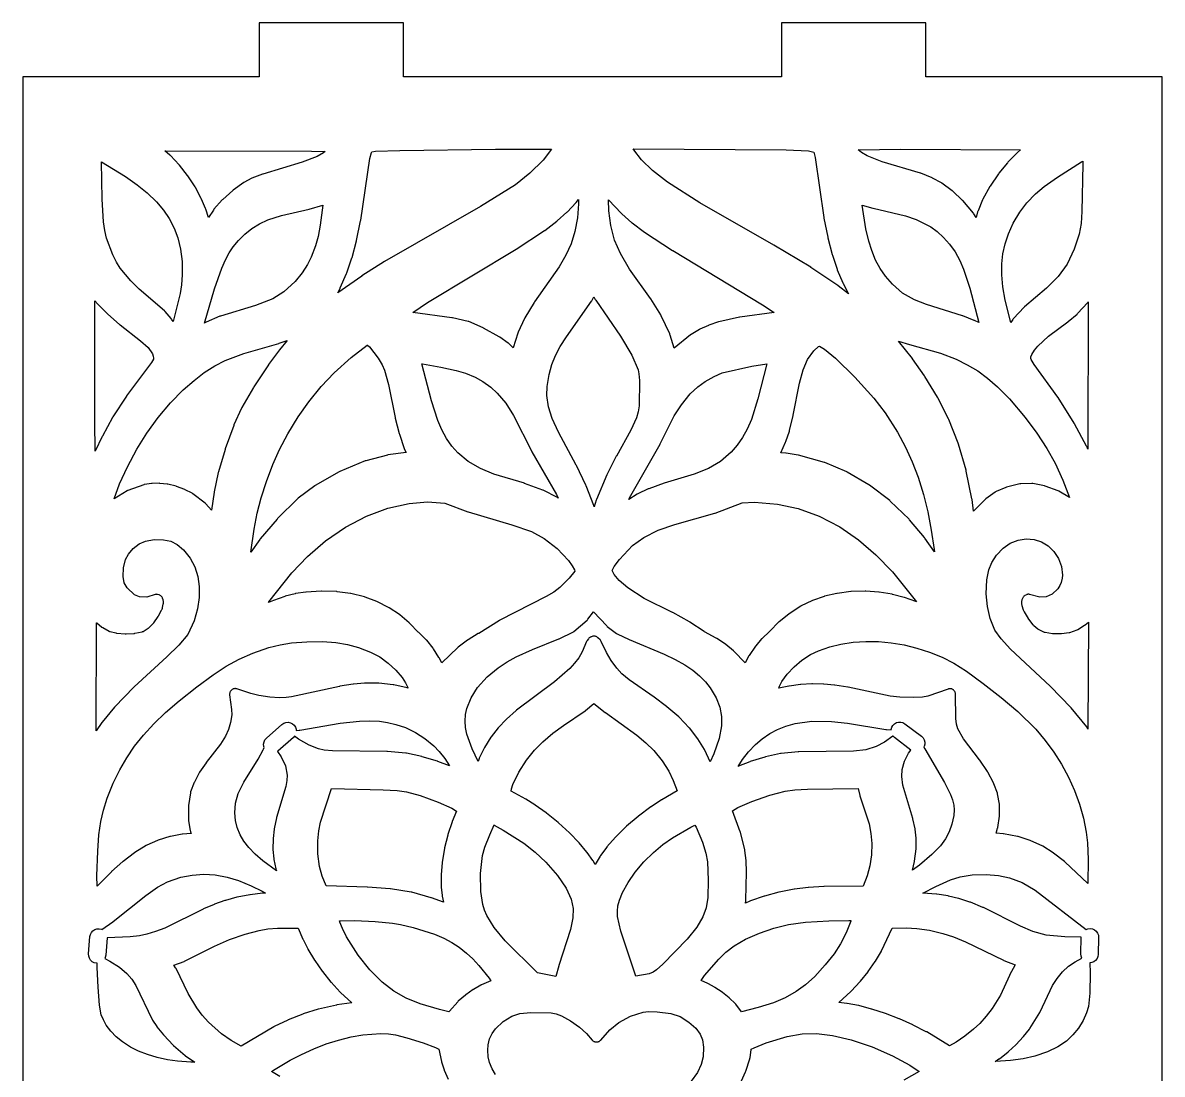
# Model space of a CAD drawing. Header units: millimetres. Extents: x 0 to 63, y 0 to 126.
# Drawn here: x 0 to 63.3, y 67.6 to 126 of the extents above; entities that cross this region are included whole.
import ezdxf

# ---------------------------------------------------------------- set-up
doc = ezdxf.new("R2010")
doc.units = ezdxf.units.MM
doc.layers.add('CUT', color=1, linetype='Continuous')

msp = doc.modelspace()

# ---------------------------------------------------------------- linework, layer by layer
at = {"layer": 'CUT'}
for points in [[(13.134, 3), (13.134, 0), (21.134, 0), (21.134, 3), (42.134, 3), (42.134, 0), (50.134, 0), (50.134, 3), (63.2679, 3), (63.2679, 123), (50.134, 123), (50.134, 126), (42.134, 126), (42.134, 123), (21.134, 123), (21.134, 126), (13.134, 126), (13.134, 123), (0, 123), (0, 3)], [(26.2455, 118.9871), (29.3628, 118.9791), (28.8961, 118.3758), (28.1631, 117.6427), (27.3652, 116.9969), (25.4124, 115.8), (20.0871, 112.7433), (20.0763, 112.7368), (18.835, 111.9459), (18.8247, 111.939), (17.4868, 111.0022), (17.6146, 111.238), (17.632, 111.2737), (17.9791, 112.0741), (17.9933, 112.1111), (18.2751, 112.939), (18.2851, 112.9723), (18.5291, 113.8874), (18.5362, 113.9178), (18.7588, 115.0057), (18.7642, 115.0364), (19.2664, 118.4692), (19.3614, 118.8057), (19.3849, 118.8384), (19.5853, 118.868), (20.9336, 118.9133)], [(45.5501, 111.5243), (45.8545, 110.9526), (45.2832, 111.4004), (45.2651, 111.4135), (43.7631, 112.4154), (43.7522, 112.4223), (41.7092, 113.6511), (41.7036, 113.6544), (37.5882, 115.9975), (35.7958, 117.1487), (34.9647, 117.7954), (34.3513, 118.3939), (33.9318, 118.9408), (33.899, 119), (42.3874, 118.9378), (43.6294, 118.8867), (43.9305, 118.8176), (44.0059, 118.5136), (44.4801, 115.1784), (44.4851, 115.1495), (44.694, 114.0906), (44.701, 114.0601), (44.9422, 113.1288), (44.9525, 113.094), (45.2144, 112.3141), (45.228, 112.2787), (45.5328, 111.5604)], [(54.6752, 118.231), (54.1969, 117.6421), (54.1775, 117.616), (53.7143, 116.9346), (53.694, 116.9015), (53.3149, 116.2134), (53.2936, 116.169), (53.0404, 115.5625), (53.0279, 115.529), (53.0176, 115.4943), (52.9397, 115.1923), (52.8116, 115.3903), (52.7818, 115.4305), (52.1927, 116.1229), (52.1677, 116.1494), (51.6419, 116.6492), (51.6095, 116.6762), (51.039, 117.0867), (51.009, 117.1055), (50.515, 117.3734), (50.4911, 117.3847), (49.8689, 117.6436), (49.8434, 117.6526), (47.7122, 118.2742), (46.8917, 118.6066), (46.5647, 118.8027), (46.3868, 118.9541), (48.7572, 118.9791), (55.3999, 118.9482), (55.2288, 118.802), (55.2062, 118.7809), (54.6957, 118.2542)], [(9.5835, 116.8597), (9.5639, 116.8931), (9.1733, 117.4933), (9.1532, 117.5214), (8.7092, 118.087), (8.6879, 118.1116), (8.1995, 118.6291), (8.1692, 118.6574), (7.8908, 118.8854), (16.0315, 118.8751), (16.7977, 118.849), (16.6996, 118.775), (16.3438, 118.5814), (15.5167, 118.2614), (13.3241, 117.5997), (13.3066, 117.5936), (12.7115, 117.3633), (12.6841, 117.3507), (12.3093, 117.1521), (12.2785, 117.133), (11.6853, 116.7112), (11.6587, 116.6899), (11.1025, 116.1917), (11.0753, 116.1644), (10.6127, 115.6428), (10.5819, 115.6028), (10.3035, 115.1882), (10.1612, 115.6424), (10.1455, 115.6853), (9.9294, 116.201), (9.9119, 116.2378)], [(4.3995, 116.1986), (4.3634, 118.2752), (5.7109, 117.4601), (6.3445, 117.009), (6.899, 116.556), (7.4161, 116.057), (7.8104, 115.5955), (8.1335, 115.1264), (8.4117, 114.5994), (8.6168, 114.054), (8.7655, 113.4259), (8.8415, 112.7486), (8.8505, 111.9952), (8.8202, 111.4538), (8.7445, 110.9683), (8.3476, 109.4139), (8.2628, 109.5443), (8.2315, 109.5859), (7.9034, 109.9643), (7.8695, 109.9983), (6.4703, 111.2094), (5.9982, 111.6617), (5.4142, 112.3677), (5.1982, 112.7106), (4.991, 113.119), (4.6518, 114.037), (4.5535, 114.4606), (4.4809, 114.9498)], [(54.8686, 109.3615), (54.5484, 110.6021), (54.4226, 111.3373), (54.3603, 112.0032), (54.3592, 112.6059), (54.4163, 113.1609), (54.5413, 113.729), (54.7258, 114.2872), (54.9923, 114.8773), (55.3582, 115.4882), (55.7588, 116.0104), (56.2232, 116.4958), (56.7132, 116.9113), (57.4609, 117.4274), (58.7954, 118.2724), (58.8674, 118.3102), (58.8579, 118.1692), (58.8568, 118.1425), (58.803, 115.5235), (58.7638, 114.8636), (58.6511, 114.2706), (58.3766, 113.4205), (57.9888, 112.5961), (57.4981, 111.913), (56.8503, 111.2568), (55.6237, 110.225), (55.5965, 110.1993), (55.0154, 109.5834), (54.9914, 109.5553), (54.9697, 109.5238)], [(13.1401, 114.8402), (13.6009, 115.058), (14.3638, 115.3032), (15.8938, 115.6534), (15.9041, 115.656), (16.6647, 115.8665), (16.5143, 114.7556), (16.3962, 114.1246), (16.256, 113.6211), (16.0086, 112.9882), (15.8023, 112.5693), (15.5085, 112.1102), (15.1179, 111.6288), (14.4955, 111.0508), (13.8838, 110.6718), (12.9251, 110.3038), (10.9734, 109.7155), (10.9461, 109.7054), (10.1756, 109.3698), (10.15, 109.357), (10.0961, 109.3262), (10.6542, 111.2276), (11.0486, 112.3798), (11.2502, 112.8456), (11.4569, 113.2297), (11.6827, 113.5632), (11.9784, 113.9168), (12.3288, 114.2659), (12.7178, 114.577)], [(27.0014, 108.1674), (26.9806, 108.1868), (26.9586, 108.2038), (26.4821, 108.5393), (26.4584, 108.5543), (25.5901, 109.0435), (25.5678, 109.0546), (24.7758, 109.4059), (24.7536, 109.4145), (24.7311, 109.4209), (23.8514, 109.6207), (23.8306, 109.6244), (21.6573, 109.9135), (22.4775, 110.4593), (27.393, 113.4297), (27.4014, 113.435), (28.9638, 114.4567), (28.9805, 114.4684), (29.6519, 114.9785), (29.6704, 114.9938), (30.217, 115.4805), (30.2374, 115.5003), (30.7118, 116.0024), (30.7275, 116.0202), (30.8641, 116.1856), (30.8637, 115.9492), (30.805, 115.1735), (30.6619, 114.4105), (30.4445, 113.7328), (30.1595, 113.1008), (29.7826, 112.44), (28.4136, 110.4961), (28.3997, 110.4749), (27.8777, 109.6249), (27.8518, 109.5759), (27.5063, 108.8119), (27.4867, 108.7611), (27.2223, 107.943)], [(37.5765, 108.9671), (37.1087, 108.6865), (37.0764, 108.664), (36.1637, 107.9312), (35.9447, 108.6607), (35.9329, 108.6951), (35.919, 108.728), (35.4472, 109.7313), (35.4236, 109.775), (34.8701, 110.672), (34.8544, 110.6955), (33.6881, 112.3186), (33.1797, 113.1808), (32.863, 113.9248), (32.6516, 114.7457), (32.5486, 115.5589), (32.5148, 116.1768), (33.2409, 115.4052), (33.265, 115.3822), (33.8238, 114.8977), (33.8407, 114.8841), (34.5146, 114.3787), (34.5304, 114.3678), (36.0778, 113.3612), (36.0857, 113.3563), (41.0775, 110.3427), (41.7304, 109.9066), (39.8102, 109.6497), (39.7908, 109.6462), (38.6489, 109.3923), (38.6237, 109.3854), (38.0931, 109.2044), (38.0694, 109.195), (37.6022, 108.9807)], [(49.5223, 110.6134), (48.8415, 110.9943), (48.2829, 111.483), (47.9003, 111.9276), (47.6034, 112.3588), (47.3517, 112.8263), (47.1372, 113.3488), (46.9719, 113.8779), (46.8141, 114.549), (46.6082, 115.8719), (47.2059, 115.7038), (47.2156, 115.7012), (49.0176, 115.2755), (49.6035, 115.0849), (50.423, 114.6692), (50.768, 114.4181), (51.1296, 114.0854), (51.4552, 113.7098), (51.7642, 113.2736), (52.0305, 112.8), (52.2406, 112.3266), (52.5886, 111.2669), (53.0828, 109.348), (52.844, 109.4675), (52.8245, 109.4762), (52.1927, 109.7284), (52.1754, 109.7345), (50.1818, 110.3616)], [(33.8266, 107.5348), (34.1616, 106.7293), (34.2103, 106.5064), (34.2396, 106.1369), (34.2206, 104.7376), (34.1706, 104.3943), (34.0781, 104.0662), (33.7698, 103.3845), (32.9611, 101.9421), (32.9543, 101.9295), (32.4424, 100.9417), (32.4257, 100.9058), (31.8588, 99.5354), (31.8442, 99.4953), (31.7259, 99.1205), (31.7199, 99.1428), (31.7031, 99.195), (31.2823, 100.2859), (31.2672, 100.3209), (30.7384, 101.4186), (30.729, 101.4371), (29.7444, 103.2585), (29.3977, 104.017), (29.1842, 104.6792), (29.102, 105.3067), (29.1237, 105.8053), (29.23, 106.4617), (29.3827, 107.0187), (29.5862, 107.5252), (29.8428, 108.0177), (30.1841, 108.5684), (31.5824, 110.5383), (31.5985, 110.5627), (31.6131, 110.5889), (31.7113, 110.7794), (31.7853, 110.6376), (31.8117, 110.5937), (33.1884, 108.5971)], [(4.1586, 110.3772), (4.1797, 110.3541), (4.6807, 109.8533), (4.6974, 109.8378), (5.391, 109.2359), (5.4038, 109.2252), (6.5431, 108.3402), (6.9559, 107.9615), (7.1959, 107.6159), (7.243, 107.4789), (7.2598, 107.3743), (7.2488, 107.3234), (7.1446, 107.1382), (5.7678, 105.2903), (5.7536, 105.27), (4.9994, 104.1123), (4.9821, 104.0831), (4.4172, 103.0409), (4.4065, 103.0198), (4.0225, 102.2129), (4.0034, 103.8505), (4, 110.5672)], [(56.1798, 107.8178), (56.366, 108.0429), (56.956, 108.5893), (58.0338, 109.3914), (58.0517, 109.4057), (58.5374, 109.8276), (58.5621, 109.8515), (59.1299, 110.4597), (59.1576, 110.4934), (59.1641, 110.5021), (59.1465, 102.3284), (59.087, 102.464), (59.071, 102.4966), (58.4036, 103.7363), (58.3883, 103.7624), (57.4839, 105.1879), (57.4699, 105.2086), (56.1525, 107.0219), (55.987, 107.3089), (55.9707, 107.363), (55.9818, 107.444), (56.0363, 107.585)], [(9.02, 100.0679), (8.993, 100.08), (8.5424, 100.2524), (8.5132, 100.2615), (8.0507, 100.3738), (8.0221, 100.3788), (7.6144, 100.4253), (7.5862, 100.4265), (7.1815, 100.4219), (7.1501, 100.4194), (6.7646, 100.3608), (6.7421, 100.3561), (6.7199, 100.3493), (5.8404, 100.0319), (5.8175, 100.0222), (5.7951, 100.0102), (5.0688, 99.5735), (5.3755, 100.3898), (5.8109, 101.3494), (6.338, 102.3319), (6.8866, 103.2098), (7.5192, 104.0852), (8.1939, 104.8898), (8.904, 105.6148), (9.5071, 106.1429), (10.0791, 106.5735), (10.6585, 106.9422), (11.2387, 107.2431), (12.2803, 107.6293), (14.2246, 108.1958), (14.2384, 108.2002), (14.6728, 108.3557), (14.261, 107.8483), (14.2513, 107.8358), (13.648, 107.0245), (13.6358, 107.0071), (12.8211, 105.7775), (12.8071, 105.7548), (12.1688, 104.6436), (12.1498, 104.6067), (11.7242, 103.6745), (11.7096, 103.6386), (11.2389, 102.3393), (11.229, 102.3091), (10.8662, 101.0681), (10.8561, 101.0276), (10.634, 99.9628), (10.628, 99.9284), (10.4861, 98.9364), (10.1679, 99.2893), (10.1457, 99.3116), (10.1222, 99.3312), (9.4363, 99.8464), (9.3978, 99.8706)], [(53.4563, 99.5535), (53.4369, 99.5356), (52.7836, 98.8819), (52.7125, 99.5197), (52.7049, 99.5687), (52.391, 101.1104), (52.3799, 101.1549), (51.9505, 102.6059), (51.9358, 102.6486), (51.4111, 103.9695), (51.3944, 104.0067), (50.8063, 105.1775), (50.7896, 105.2078), (50.0862, 106.3667), (50.0717, 106.389), (49.4105, 107.3332), (49.3978, 107.3503), (48.6314, 108.325), (49.2276, 108.1298), (49.2377, 108.1269), (50.9496, 107.6489), (51.8345, 107.315), (52.4438, 107.0148), (53.0216, 106.6641), (53.5756, 106.258), (54.1144, 105.7913), (54.7842, 105.1091), (55.6511, 104.0903), (56.3097, 103.2193), (56.8658, 102.3662), (57.3196, 101.541), (57.7549, 100.5941), (58.1175, 99.642), (57.5302, 99.9888), (57.4892, 100.0084), (56.7744, 100.2755), (56.7353, 100.2865), (56.0754, 100.4113), (56.0524, 100.4144), (56.0293, 100.4152), (55.4189, 100.4052), (55.3921, 100.4033), (55.3655, 100.398), (54.6208, 100.2065), (54.5861, 100.1947), (54.0419, 99.9634), (54.0162, 99.9507), (53.9914, 99.9348), (53.4768, 99.5694)], [(17.2841, 106.5535), (18.2386, 107.4218), (19.1286, 108.093), (19.14, 108.0963), (19.2448, 108.0115), (19.7328, 107.3756), (19.949, 107.0137), (20.0936, 106.7044), (20.3085, 105.9049), (20.6805, 104.0729), (20.6856, 104.0505), (20.8997, 103.1882), (20.9117, 103.1473), (21.1768, 102.3633), (21.1982, 102.3105), (21.2822, 102.1342), (20.2733, 102.0041), (20.2426, 101.9982), (19.046, 101.6768), (19.0165, 101.6667), (17.6052, 101.0859), (17.5759, 101.0716), (16.2398, 100.3134), (16.2083, 100.2926), (15.2989, 99.6022), (15.2677, 99.5751), (14.1459, 98.4638), (14.1268, 98.4432), (13.1799, 97.3396), (13.1579, 97.3112), (12.6577, 96.6009), (12.8384, 97.8828), (13.0194, 98.7657), (13.242, 99.6299), (13.5256, 100.5309), (13.8794, 101.4631), (14.2576, 102.3065), (14.7108, 103.1748), (15.2824, 104.1119), (15.8794, 104.9538), (16.5734, 105.8007)], [(48.1681, 99.4412), (48.1408, 99.4648), (47.009, 100.3289), (46.9802, 100.3484), (45.7815, 101.0514), (45.7513, 101.0666), (44.5435, 101.5796), (44.512, 101.5905), (43.0701, 101.9811), (43.0488, 101.9859), (42.3904, 102.0997), (42.369, 102.1024), (42.0861, 102.124), (42.3524, 102.7202), (42.367, 102.7569), (42.5642, 103.3176), (42.5789, 103.3677), (42.7761, 104.1838), (42.781, 104.2058), (43.134, 105.9911), (43.3356, 106.7331), (43.5811, 107.3056), (43.9213, 107.775), (44.1832, 108.0222), (44.2403, 108.0406), (44.5245, 107.8715), (45.1289, 107.3696), (46.2059, 106.3212), (47.2598, 105.1507), (47.8935, 104.3344), (48.5703, 103.2689), (49.0187, 102.4299), (49.388, 101.6147), (49.7108, 100.7637), (50.0084, 99.8046), (50.2454, 98.8509), (50.4452, 97.8333), (50.6101, 96.7436), (50.6235, 96.6259), (50.095, 97.3858), (50.0741, 97.4134), (49.2416, 98.403), (49.2171, 98.4292)], [(24.071, 106.6967), (24.5882, 106.5401), (25.1192, 106.3167), (25.5501, 106.0782), (25.9874, 105.765), (26.3422, 105.4411), (26.8181, 104.8773), (27.2522, 104.1962), (28.2596, 102.1925), (28.2716, 102.1704), (29.6335, 99.811), (29.7318, 99.6077), (29.7178, 99.6174), (29.6876, 99.6353), (28.8982, 100.0379), (28.8713, 100.0498), (27.8651, 100.4234), (27.8499, 100.4285), (26.1609, 100.9319), (25.4064, 101.2426), (24.7225, 101.6429), (24.1487, 102.1267), (23.8258, 102.4948), (23.5354, 102.9149), (23.2757, 103.3903), (23.0445, 103.9234), (22.6937, 105.0145), (22.1657, 107.0572), (22.1895, 107.0553), (23.2116, 106.8806)], [(36.1758, 104.1716), (36.5682, 104.7937), (37.0625, 105.3873), (37.4842, 105.7796), (37.8936, 106.0842), (38.3819, 106.367), (38.8365, 106.5626), (40.4744, 106.9368), (41.3133, 107.0677), (40.819, 105.1147), (40.458, 103.9775), (40.2242, 103.4379), (39.9632, 102.9625), (39.6713, 102.5423), (39.3427, 102.1655), (38.745, 101.645), (38.0764, 101.2536), (37.2713, 100.9301), (35.619, 100.434), (35.6066, 100.4299), (34.7531, 100.1222), (34.7323, 100.1135), (34.143, 99.839), (34.112, 99.8222), (33.6463, 99.525), (33.6906, 99.6212), (35.3851, 102.6026), (35.3956, 102.6221)], [(15.718, 94.3879), (15.1438, 94.3), (15.1221, 94.2956), (14.5681, 94.1558), (14.5463, 94.1493), (13.9273, 93.9285), (13.9122, 93.9226), (13.6443, 93.8069), (13.67, 93.8442), (14.9437, 95.461), (15.804, 96.3686), (16.8132, 97.2359), (17.9272, 97.998), (19.0827, 98.6019), (20.2638, 99.0401), (21.4556, 99.3058), (22.4772, 99.3902), (23.4368, 99.333), (24.7201, 98.846), (24.7376, 98.8401), (27.1566, 98.1271), (28.2383, 97.7432), (28.9565, 97.365), (29.6629, 96.8153), (30.2961, 96.1474), (30.5088, 95.849), (30.6311, 95.615), (30.645, 95.5549), (30.332, 95.1517), (29.8203, 94.6468), (29.4911, 94.3882), (29.069, 94.139), (26.4974, 92.8265), (26.4713, 92.8114), (25.3134, 92.0927), (25.2858, 92.0779), (24.7248, 91.74), (24.7004, 91.7236), (24.1786, 91.3368), (24.1478, 91.3108), (23.2623, 90.453), (23.1226, 90.7281), (23.1103, 90.7501), (22.8108, 91.2338), (22.7888, 91.2647), (22.4289, 91.709), (22.4041, 91.7361), (21.9866, 92.1394), (21.9599, 92.1623), (21.4879, 92.6489), (21.4604, 92.6751), (20.9368, 93.1174), (20.9093, 93.1382), (20.3371, 93.5175), (20.3101, 93.5333), (19.6923, 93.8475), (19.6661, 93.8589), (19.0056, 94.1059), (18.9796, 94.114), (18.2194, 94.3033), (18.1945, 94.308), (17.4548, 94.4086), (17.4313, 94.4105), (16.5815, 94.437), (16.5616, 94.4366), (15.7395, 94.3901)], [(37.0383, 92.7215), (37.021, 92.7319), (36.0917, 93.2476), (36.0806, 93.2535), (34.5034, 94.0335), (33.5914, 94.6203), (33.1089, 95.0375), (32.8361, 95.3668), (32.7319, 95.5932), (32.8431, 95.8014), (33.1288, 96.1917), (33.8585, 96.9678), (34.4919, 97.4268), (35.2719, 97.8165), (36.2053, 98.1458), (38.42, 98.7707), (38.44, 98.7773), (39.9484, 99.3487), (40.6292, 99.3836), (41.9117, 99.2761), (43.0595, 99.0256), (44.2274, 98.5999), (45.3596, 98.0077), (46.4064, 97.2866), (47.3717, 96.459), (48.2896, 95.5054), (49.619, 93.8499), (49.6056, 93.8561), (49.5866, 93.8638), (48.9593, 94.0872), (48.9387, 94.0937), (48.2913, 94.2606), (48.2707, 94.2649), (47.5504, 94.3829), (47.5296, 94.3853), (46.804, 94.4364), (46.7823, 94.437), (46.0016, 94.4172), (45.9785, 94.4154), (45.2155, 94.3175), (45.192, 94.3132), (44.5142, 94.1538), (44.4898, 94.1466), (43.8473, 93.921), (43.8203, 93.9097), (43.2231, 93.6182), (43.1947, 93.602), (42.5551, 93.1878), (42.5299, 93.1695), (41.9937, 92.735), (41.9663, 92.71), (41.4958, 92.2292), (41.469, 92.2005), (41.049, 91.8123), (41.023, 91.7852), (40.6994, 91.4017), (40.6812, 91.378), (40.3322, 90.8697), (40.317, 90.8452), (40.1019, 90.4566), (39.4839, 91.1024), (39.4553, 91.1288), (39.032, 91.4705), (39.0109, 91.4862), (38.5286, 91.8115), (38.5073, 91.8247), (37.8614, 92.1884), (37.8409, 92.1989)], [(4.1013, 92.6816), (4.1029, 92.6801), (4.3975, 92.442), (4.4377, 92.4146), (4.801, 92.2113), (4.8223, 92.2021), (4.8442, 92.196), (5.1736, 92.1166), (5.1965, 92.112), (5.2198, 92.1091), (5.6862, 92.0683), (5.709, 92.0672), (5.732, 92.0677), (6.1751, 92.0935), (6.1991, 92.0958), (6.2228, 92.1), (6.6197, 92.1851), (6.6512, 92.1936), (6.6818, 92.2054), (6.9671, 92.3833), (6.9944, 92.4026), (7.0202, 92.4256), (7.2327, 92.6365), (7.2535, 92.6589), (7.2727, 92.6839), (7.5129, 93.0219), (7.5389, 93.0637), (7.71, 93.3779), (7.7266, 93.4118), (7.7406, 93.4474), (7.7521, 93.4849), (7.7609, 93.5235), (7.7985, 93.7241), (7.8046, 93.764), (7.8077, 93.8045), (7.8079, 93.8453), (7.8051, 93.8858), (7.7995, 93.9259), (7.7912, 93.9651), (7.78, 94.0029), (7.7661, 94.0389), (7.7498, 94.0732), (7.7311, 94.1049), (7.7102, 94.1342), (7.6873, 94.1604), (7.6626, 94.1835), (7.6365, 94.2034), (7.609, 94.2195), (7.5805, 94.2321), (7.5512, 94.2408), (7.4797, 94.2569), (7.4496, 94.2617), (7.4193, 94.2625), (7.389, 94.2591), (7.3592, 94.2519), (6.893, 94.104), (6.4883, 94.1199), (6.1977, 94.2422), (5.7895, 94.6173), (5.6366, 94.8951), (5.5717, 95.2514), (5.5863, 95.7314), (5.7038, 96.1909), (5.8623, 96.4999), (6.1219, 96.8104), (6.4594, 97.0586), (6.8171, 97.2136), (7.2877, 97.3058), (7.8089, 97.2969), (8.2171, 97.2066), (8.5672, 97.0381), (8.9259, 96.7412), (9.2963, 96.2701), (9.5497, 95.7829), (9.7158, 95.2566), (9.7965, 94.6925), (9.7914, 94.09), (9.6967, 93.452), (9.5095, 92.7862), (9.1621, 92.0363), (8.6651, 91.4426), (8.0056, 90.7958), (6.1798, 89.1249), (6.1666, 89.1121), (5.1018, 88.0124), (5.0851, 87.9937), (4.3987, 87.1559), (4.3835, 87.1357), (4.0732, 86.6844)], [(57.4701, 94.5702), (57.1648, 94.2784), (56.8207, 94.1279), (56.4664, 94.1019), (55.9015, 94.2583), (55.8719, 94.2644), (55.8421, 94.2666), (55.8122, 94.2648), (55.7827, 94.2593), (55.7537, 94.2497), (55.7254, 94.2364), (55.6461, 94.1932), (55.6183, 94.1758), (55.592, 94.1546), (55.5672, 94.1301), (55.5444, 94.1023), (55.5237, 94.0715), (55.5055, 94.0381), (55.4897, 94.0026), (55.4766, 93.9649), (55.4663, 93.9257), (55.4589, 93.8852), (55.4545, 93.8442), (55.4531, 93.8025), (55.4549, 93.7609), (55.4596, 93.7197), (55.4673, 93.6794), (55.4778, 93.6404), (55.5544, 93.3963), (55.5665, 93.362), (55.5809, 93.3294), (55.5973, 93.2987), (55.8158, 92.928), (55.8308, 92.9042), (55.8472, 92.8821), (56.0904, 92.577), (56.1122, 92.5521), (56.1356, 92.5301), (56.3551, 92.3428), (56.3816, 92.3227), (56.4094, 92.3061), (56.707, 92.1676), (56.7358, 92.1585), (56.7653, 92.1522), (57.1802, 92.0844), (57.2047, 92.0813), (57.2293, 92.0802), (57.6339, 92.0781), (57.6581, 92.0788), (57.682, 92.0815), (58.0925, 92.1426), (58.1329, 92.1513), (58.5388, 92.2923), (58.5775, 92.3117), (58.9558, 92.5416), (58.9939, 92.5693), (59.1664, 92.7168), (59.1469, 86.7818), (59.0975, 86.8634), (59.0742, 86.8964), (58.2146, 87.9595), (58.1966, 87.9798), (57.0616, 89.1513), (57.0503, 89.1624), (54.8432, 91.2146), (54.3174, 91.788), (53.9656, 92.2773), (53.7125, 92.9196), (53.5583, 93.5846), (53.5004, 94.2829), (53.5312, 95.0764), (53.64, 95.6238), (53.8078, 96.0381), (54.0606, 96.4288), (54.4277, 96.8205), (54.8327, 97.0997), (55.2659, 97.2729), (55.7113, 97.3413), (56.151, 97.3075), (56.5667, 97.1758), (56.9409, 96.9523), (57.2579, 96.645), (57.5054, 96.2611), (57.6723, 95.8036), (57.7237, 95.3332), (57.7074, 95.1532), (57.6507, 94.92), (57.5812, 94.7515)], [(25.9869, 86.3222), (25.6349, 85.7556), (25.6196, 85.7275), (25.3487, 85.1645), (25.3394, 85.143), (25.2789, 84.9861), (24.9473, 85.6771), (24.6611, 86.4968), (24.5886, 86.8652), (24.5632, 87.2133), (24.5876, 87.5888), (24.6556, 87.9206), (24.8878, 88.5055), (25.2531, 89.0812), (25.7806, 89.6723), (26.3886, 90.1817), (26.8915, 90.5142), (27.3996, 90.7863), (28.3029, 91.1898), (29.7579, 91.7853), (29.7755, 91.7931), (30.5742, 92.1796), (30.604, 92.196), (31.3353, 92.8323), (31.359, 92.8551), (31.3809, 92.8811), (31.6937, 93.2861), (32.4268, 92.5067), (32.4528, 92.4818), (32.9758, 92.0838), (33.0063, 92.0674), (33.6659, 91.7588), (33.678, 91.7535), (35.6098, 90.9479), (36.2291, 90.6461), (36.7583, 90.3471), (37.206, 90.046), (37.5836, 89.7368), (37.9033, 89.4121), (38.1752, 89.0659), (38.5002, 88.5199), (38.7024, 88.0014), (38.8005, 87.4721), (38.7996, 86.9572), (38.6727, 86.2551), (38.3783, 85.4105), (38.17, 84.9679), (37.8695, 85.6092), (37.8536, 85.6388), (37.4901, 86.2303), (37.4717, 86.257), (37.0302, 86.8268), (37.0088, 86.8516), (36.4401, 87.4412), (36.4195, 87.4606), (35.7655, 88.0235), (35.7499, 88.036), (35.0642, 88.5525), (35.0547, 88.5595), (33.6704, 89.5215), (33.2633, 89.8513), (32.9864, 90.1598), (32.6733, 90.586), (32.4034, 91.0345), (32.1109, 91.6513), (32.0944, 91.6816), (32.0744, 91.7098), (32.0512, 91.7356), (31.9373, 91.8488), (31.9161, 91.868), (31.8931, 91.8853), (31.8685, 91.9002), (31.8426, 91.9129), (31.8157, 91.9231), (31.7878, 91.9308), (31.7593, 91.936), (31.7304, 91.9384), (31.7014, 91.9383), (31.6726, 91.9354), (31.6442, 91.93), (31.6164, 91.9219), (31.5635, 91.9039), (31.5345, 91.8925), (31.5068, 91.878), (31.4808, 91.861), (31.4566, 91.8414), (31.4347, 91.8196), (31.4151, 91.7957), (31.3412, 91.6953), (31.3233, 91.6678), (31.3084, 91.6387), (31.0597, 91.0737), (30.8671, 90.7359), (30.6405, 90.4349), (30.3732, 90.1484), (29.5148, 89.409), (27.4091, 87.8252), (27.3891, 87.8088), (26.8565, 87.3329), (26.8385, 87.3155), (26.4155, 86.8695), (26.3968, 86.848), (26.0056, 86.3489)], [(9.2017, 82.5267), (9.1986, 82.4827), (9.2033, 81.7259), (9.2044, 81.702), (9.2074, 81.6782), (9.2988, 81.1441), (9.3069, 81.1099), (9.3189, 81.0768), (9.3573, 80.9882), (8.8721, 80.9408), (8.8455, 80.937), (8.2002, 80.8179), (8.1646, 80.8092), (7.5087, 80.6066), (7.4725, 80.5929), (6.8852, 80.3278), (6.8525, 80.3107), (6.2275, 79.9335), (6.2004, 79.9152), (5.5661, 79.4337), (5.5469, 79.4178), (4.9349, 78.8691), (4.9235, 78.8583), (4.1214, 78.0605), (4.114, 78.625), (4.1578, 80.0026), (4.2242, 80.8987), (4.3294, 81.6426), (4.4742, 82.2714), (4.6912, 82.9421), (5.0233, 83.7675), (5.3858, 84.5205), (5.7691, 85.1861), (6.2038, 85.8226), (6.7009, 86.4437), (7.2721, 87.0631), (7.9286, 87.6935), (8.6813, 88.3473), (9.6669, 89.1345), (10.5681, 89.8011), (11.2902, 90.2725), (12.0114, 90.6619), (12.776, 90.9912), (13.6705, 91.3035), (14.2839, 91.4598), (14.9156, 91.5603), (15.7794, 91.6257), (16.6337, 91.6393), (17.3861, 91.589), (18.0258, 91.482), (18.6461, 91.312), (19.3152, 91.0556), (19.8186, 90.7839), (20.2906, 90.4446), (20.7111, 90.0573), (21.06, 89.6427), (21.2537, 89.343), (21.3732, 89.0976), (21.3842, 89.0559), (21.3448, 89.0673), (20.6009, 89.2277), (20.5696, 89.2329), (19.7758, 89.3217), (19.7424, 89.3236), (19.0024, 89.3275), (18.9737, 89.3263), (18.3589, 89.2733), (18.3368, 89.2706), (17.6008, 89.1544), (17.5823, 89.151), (14.9282, 88.5673), (14.618, 88.5242), (14.2469, 88.5124), (13.7099, 88.5455), (13.1061, 88.6394), (12.6697, 88.7504), (11.8903, 89.0091), (11.8619, 89.017), (11.8327, 89.0223), (11.8032, 89.0248), (11.7736, 89.0245), (11.7441, 89.0215), (11.7151, 89.0157), (11.6867, 89.0073), (11.6594, 88.9961), (11.6333, 88.9825), (11.6086, 88.9664), (11.5857, 88.9482), (11.5646, 88.9278), (11.5457, 88.9057), (11.529, 88.8818), (11.5147, 88.8565), (11.503, 88.8299), (11.494, 88.8023), (11.4878, 88.774), (11.4844, 88.7453), (11.4837, 88.7165), (11.486, 88.6877), (11.5907, 87.8728), (11.5987, 87.5702), (11.5416, 87.1449), (11.4192, 86.7496), (11.2483, 86.3796), (10.9868, 85.9482), (10.1885, 84.9261), (10.1771, 84.9104), (9.8181, 84.3841), (9.8014, 84.3565), (9.5258, 83.8404), (9.5096, 83.8043), (9.3207, 83.2974), (9.3114, 83.2676), (9.3052, 83.2371)], [(58.8926, 81.8344), (59.0456, 81.0521), (59.1115, 80.4547), (59.151, 79.5403), (59.1294, 78.2085), (57.8593, 79.4069), (57.8375, 79.4256), (57.2385, 79.8921), (57.2132, 79.9097), (56.6376, 80.2719), (56.6037, 80.2903), (55.9785, 80.5824), (55.9406, 80.5971), (55.2764, 80.8074), (55.2413, 80.8163), (54.4639, 80.9666), (54.4286, 80.9714), (54.043, 81.0016), (54.128, 81.273), (54.1339, 81.2946), (54.138, 81.3164), (54.2329, 81.9373), (54.2357, 81.9613), (54.2364, 81.9854), (54.2288, 82.5623), (54.2276, 82.5855), (54.2245, 82.6087), (54.1261, 83.1746), (54.1207, 83.1991), (54.1132, 83.2232), (53.9258, 83.747), (53.9079, 83.7872), (53.5842, 84.391), (53.5682, 84.4175), (53.1376, 85.0526), (53.1289, 85.0648), (52.2433, 86.2416), (51.9266, 86.7991), (51.8476, 87.0439), (51.7997, 87.3583), (51.7918, 88.7229), (51.7902, 88.7516), (51.7858, 88.78), (51.7787, 88.8079), (51.7688, 88.835), (51.7564, 88.8611), (51.7415, 88.8858), (51.7241, 88.9091), (51.7045, 88.9306), (51.683, 88.9501), (51.6597, 88.9677), (51.6347, 88.9829), (51.6084, 88.9958), (51.5808, 89.0061), (51.5525, 89.0138), (51.5235, 89.0188), (51.4942, 89.0212), (51.4647, 89.0208), (51.4354, 89.0175), (51.4066, 89.0117), (51.3785, 89.0031), (50.2497, 88.6002), (49.955, 88.5495), (49.4669, 88.5314), (48.7033, 88.5462), (48.1706, 88.5991), (45.8274, 89.1049), (45.8101, 89.1081), (45.0973, 89.2208), (45.0778, 89.2232), (44.483, 89.2794), (44.459, 89.2808), (43.8447, 89.2918), (43.8183, 89.2912), (43.2093, 89.2511), (43.1858, 89.2487), (42.5509, 89.1589), (42.5353, 89.1563), (41.9799, 89.0492), (42.0197, 89.1589), (42.1519, 89.4129), (42.4482, 89.8333), (42.8251, 90.2386), (43.2627, 90.6078), (43.7379, 90.9181), (44.1827, 91.1314), (44.8186, 91.3438), (45.4301, 91.4912), (46.1117, 91.5968), (46.807, 91.6457), (47.5126, 91.6385), (48.2244, 91.5751), (48.9382, 91.4558), (49.6499, 91.2809), (50.3552, 91.0507), (51.0502, 90.7655), (51.6926, 90.4443), (52.4076, 89.989), (53.3346, 89.3161), (54.3212, 88.5378), (55.2472, 87.75), (56.2522, 86.7749), (56.7746, 86.1491), (57.2504, 85.4994), (57.6745, 84.8325), (58.0686, 84.1059), (58.4034, 83.3632), (58.6783, 82.6055)], [(27.9658, 85.0596), (28.4198, 85.6123), (28.8748, 86.0651), (29.438, 86.5477), (30.0194, 86.9815), (31.2201, 87.7966), (31.247, 87.8171), (31.7057, 88.2086), (32.3319, 87.7032), (32.3466, 87.6921), (34.1034, 86.4419), (34.5987, 86.0184), (35.0358, 85.5824), (35.501, 85.0195), (35.8734, 84.4411), (36.1212, 83.9284), (36.3301, 83.3439), (35.4781, 82.8498), (35.4652, 82.842), (34.8893, 82.4694), (34.8731, 82.4581), (34.182, 81.9451), (34.1654, 81.932), (33.5214, 81.3811), (33.5054, 81.3663), (32.9246, 80.7928), (32.9087, 80.7757), (32.4382, 80.2334), (32.4229, 80.2143), (32.0846, 79.7538), (32.0688, 79.73), (31.7841, 79.2531), (31.6683, 79.4626), (31.6513, 79.4898), (31.3446, 79.9264), (31.328, 79.9478), (30.8963, 80.4576), (30.8824, 80.473), (30.3704, 80.9997), (30.3576, 81.0123), (29.7437, 81.5737), (29.7303, 81.5851), (29.0808, 82.1136), (29.0662, 82.1249), (28.4569, 82.5624), (28.4404, 82.5734), (27.9386, 82.887), (27.9233, 82.8959), (27.111, 83.341), (27.135, 83.4704), (27.2172, 83.71), (27.5401, 84.3804)], [(20.7171, 87.0422), (21.2512, 86.8593), (21.7993, 86.5922), (22.3252, 86.2508), (22.8159, 85.8495), (23.1275, 85.5301), (23.43, 85.1455), (23.6909, 84.7339), (23.046, 84.9842), (23.0229, 84.9921), (22.1818, 85.2453), (22.1579, 85.2515), (21.3147, 85.4344), (21.2739, 85.4405), (20.2434, 85.526), (20.2224, 85.5271), (17.1998, 85.5754), (16.7288, 85.6171), (16.4168, 85.6809), (15.8974, 85.878), (15.3022, 86.217), (15.082643, 86.381712), (15.029455, 86.320043), (14.169847, 85.553536), (14.139423, 85.532842), (14.3451, 85.2447), (14.5797, 84.7306), (14.6714, 84.2157), (14.6635, 83.9169), (14.6123, 83.5895), (14.0943, 81.8762), (14.0875, 81.8492), (13.9665, 81.2486), (13.9627, 81.2238), (13.903, 80.7003), (13.9012, 80.6722), (13.8916, 80.126), (13.8928, 80.0942), (13.941, 79.5692), (13.946, 79.5365), (14.0516, 79.0279), (14.0581, 79.0022), (14.0844, 78.9157), (13.3262, 79.4622), (12.9057, 79.8317), (12.5582, 80.1952), (12.2819, 80.5538), (12.0717, 80.9115), (11.9072, 81.3163), (11.8153, 81.6977), (11.772, 82.1313), (11.8045, 82.6648), (11.9656, 83.2063), (12.2731, 83.8228), (13.0644, 85.1032), (13.0729, 85.1177), (13.3512, 85.6302), (13.3671, 85.6645), (13.401616, 85.753433), (13.380404, 85.814266), (13.371176, 85.939231), (13.394606, 86.062326), (13.449097, 86.175162), (13.530936, 86.270051), (14.390545, 87.036557), (14.494154, 87.107031), (14.612472, 87.148288), (14.737437, 87.157515), (14.860532, 87.134085), (14.973369, 87.079594), (15.068257, 86.997755), (15.138731, 86.894146), (15.179988, 86.775828), (15.184945, 86.708688), (15.3458, 86.721), (15.3755, 86.7247), (17.6218, 87.1143), (18.6973, 87.2281), (19.2648, 87.2394), (19.798, 87.2099), (20.2464, 87.1488)], [(39.9668, 85.091), (40.2957, 85.5121), (40.6795, 85.9169), (41.0519, 86.2359), (41.4871, 86.5326), (41.9108, 86.7565), (42.3627, 86.9365), (42.8876, 87.0827), (43.8106, 87.2115), (44.8968, 87.2065), (45.7935, 87.1079), (47.9267, 86.7579), (47.9523, 86.7548), (48.215905, 86.733522), (48.215845, 86.756517), (48.247963, 86.877637), (48.310333, 86.986316), (48.398707, 87.07515), (48.507062, 87.138084), (48.628013, 87.170829), (48.753317, 87.171155), (48.874437, 87.139037), (48.983116, 87.076667), (49.898463, 86.378063), (49.987296, 86.289689), (50.05023, 86.181335), (50.082976, 86.060384), (50.083301, 85.935079), (50.051184, 85.81396), (50.036241, 85.787923), (50.0773, 85.7014), (50.0898, 85.6781), (51.1876, 83.8126), (51.5181, 83.1556), (51.6259, 82.8575), (51.6934, 82.5505), (51.7109, 82.2924), (51.6887, 81.9846), (51.5916, 81.5053), (51.4445, 81.0782), (51.2365, 80.6827), (50.9509, 80.2944), (50.4841, 79.8114), (49.787, 79.2251), (49.3992, 78.9384), (49.5066, 79.4221), (49.5111, 79.448), (49.5997, 80.1317), (49.6021, 80.1672), (49.6057, 80.6806), (49.6039, 80.7156), (49.5474, 81.2155), (49.543, 81.2429), (49.4265, 81.7959), (49.4204, 81.8196), (48.8691, 83.6585), (48.8082, 84.1423), (48.8256, 84.5292), (48.9507, 85.0023), (49.1784, 85.4346), (49.31603, 85.61493), (48.400684, 86.313533), (48.323358, 86.390459), (48.3101, 86.3795), (47.8469, 86.0516), (47.3823, 85.8128), (46.813, 85.6232), (46.1243, 85.5583), (43.0843, 85.516), (43.0584, 85.5146), (42.1157, 85.4237), (42.0782, 85.4177), (41.2342, 85.2314), (41.2103, 85.2251), (40.3912, 84.9753), (40.3656, 84.9661), (39.7387, 84.7135), (39.7169, 84.7037), (39.7134, 84.7021)], [(16.478, 79.1521), (16.3855, 79.8495), (16.3783, 80.5742), (16.4343, 81.1372), (16.5334, 81.619), (17.1427, 83.4733), (20.0055, 83.4136), (20.7903, 83.3667), (21.3041, 83.3008), (22.057, 83.0915), (23.0573, 82.7249), (23.8264, 82.3846), (24.0834, 82.2264), (23.848, 81.6457), (23.8411, 81.627), (23.6077, 80.9179), (23.6016, 80.8968), (23.4224, 80.1761), (23.4178, 80.1541), (23.2888, 79.3911), (23.2857, 79.3674), (23.2267, 78.6844), (23.2256, 78.6579), (23.2286, 78.0228), (23.2301, 77.9936), (23.2776, 77.5409), (23.2829, 77.5084), (23.3586, 77.1642), (22.6874, 77.4016), (22.6696, 77.4074), (21.6039, 77.7142), (21.5678, 77.7224), (20.4242, 77.9098), (20.3963, 77.913), (19.1418, 78.0051), (19.1283, 78.0057), (16.8421, 78.0744), (16.6242, 78.6073)], [(46.6699, 78.0488), (44.4971, 78.0407), (44.4774, 78.04), (43.6192, 77.9831), (43.6005, 77.9813), (42.8568, 77.8871), (42.836, 77.8838), (42.0013, 77.7211), (41.9806, 77.7163), (41.189, 77.5057), (41.1669, 77.4989), (40.4, 77.2329), (40.3767, 77.2237), (40.1253, 77.1132), (40.1451, 77.2349), (40.1488, 77.2742), (40.1897, 78.8376), (40.1895, 78.8589), (40.1609, 79.4642), (40.1593, 79.4848), (40.0947, 80.032), (40.0884, 80.0667), (39.8515, 81.0459), (39.8412, 81.0797), (39.4101, 82.2344), (39.703, 82.4159), (40.476, 82.752), (41.4812, 83.1035), (42.3305, 83.3233), (42.877, 83.4022), (43.5798, 83.447), (46.3905, 83.4755), (46.4752, 83.0975), (46.4826, 83.0708), (46.9884, 81.5147), (47.0917, 80.9721), (47.1401, 80.4311), (47.1273, 79.8057), (47.0394, 79.1921), (46.8906, 78.6337)], [(26.6796, 81.1723), (27.8273, 80.4451), (28.4567, 79.95), (29.0516, 79.3834), (29.6814, 78.6555), (30.1676, 77.939), (30.4494, 77.3396), (30.553, 76.8238), (30.5383, 76.2939), (30.4157, 75.6474), (29.7646, 73.6433), (29.7602, 73.6283), (29.6027, 73.0387), (28.577, 73.2378), (26.7937, 75.0288), (26.1743, 75.7666), (25.7668, 76.4224), (25.6344, 76.7296), (25.5372, 77.045), (25.4259, 77.7685), (25.4165, 78.7679), (25.5196, 79.7514), (25.6642, 80.2194), (25.9278, 80.9084), (26.1709, 81.4559), (26.182, 81.4512)], [(34.7815, 73.1908), (34.0349, 73.0519), (33.2135, 75.5639), (33.0263, 76.3657), (33.0129, 76.6734), (33.0495, 76.968), (33.1379, 77.2847), (33.3084, 77.713), (33.6117, 78.2689), (34.01, 78.8397), (34.484, 79.4012), (35.0126, 79.9275), (35.5325, 80.3625), (36.0782, 80.7394), (37.0869, 81.3384), (37.3168, 81.446), (37.387, 81.3324), (37.7348, 80.4958), (37.9356, 79.8863), (38.0188, 79.4098), (38.0594, 78.3816), (38.0304, 77.4355), (37.9386, 76.854), (37.7633, 76.3485), (37.4227, 75.7725), (36.8843, 75.1143), (35.5414, 73.7344), (35.1905, 73.4102), (35.0081, 73.2778)], [(11.9777, 78.3694), (12.682, 78.0828), (13.2982, 77.7722), (13.4731, 77.6711), (13.3328, 77.6615), (13.3184, 77.6602), (12.629, 77.5811), (12.6066, 77.5777), (11.9033, 77.4451), (11.8788, 77.4394), (11.2478, 77.267), (11.2259, 77.2601), (10.645, 77.0546), (10.6267, 77.0474), (10.027, 76.7913), (10.0109, 76.7839), (7.8931, 75.7333), (7.3779, 75.5329), (6.8879, 75.3854), (6.4791, 75.2994), (5.9589, 75.2359), (4.684603, 75.187368), (4.68499, 75.17986), (4.60859, 74.21886), (4.582441, 74.096314), (4.554153, 74.040904), (4.8298, 73.9005), (5.3666, 73.5568), (5.7767, 73.2038), (6.0514, 72.8867), (6.2768, 72.532), (7.1765, 70.6614), (7.1981, 70.6238), (7.4354, 70.2726), (7.451, 70.2516), (7.8141, 69.8038), (7.8297, 69.786), (8.3519, 69.2363), (8.3737, 69.2156), (9.0208, 68.6566), (9.0432, 68.639), (9.5458, 68.2805), (9.3372, 68.2889), (8.5835, 68.3453), (8.0339, 68.4206), (7.4566, 68.5417), (6.919, 68.6998), (6.423, 68.893), (5.9724, 69.1187), (5.5289, 69.4034), (5.1794, 69.6903), (4.8804, 70.0036), (4.633, 70.3427), (4.476, 70.6273), (4.3588, 70.9144), (4.2673, 71.4519), (4.1819, 72.4536), (4.131, 73.542), (4.1307, 73.780404), (4.09206, 73.77841), (3.969514, 73.804559), (3.857911, 73.861535), (3.764858, 73.945455), (3.696695, 74.050599), (3.658068, 74.169802), (3.65161, 74.29494), (3.72801, 75.25594), (3.754159, 75.378486), (3.811135, 75.490089), (3.895055, 75.583142), (4.000199, 75.651305), (4.119402, 75.689932), (4.24454, 75.69639), (4.367086, 75.670241), (4.391995, 75.657524), (4.9989, 76.083), (5.0131, 76.0935), (6.8366, 77.5358), (7.4774, 78.0011), (8.0328, 78.3053), (8.7753, 78.5526), (9.4083, 78.6756), (10.0451, 78.7177), (10.6907, 78.6784), (11.3517, 78.5564)], [(50.7561, 77.6154), (50.7279, 77.6188), (49.9817, 77.6731), (50.6907, 78.0393), (51.5123, 78.4017), (52.0498, 78.5694), (52.7235, 78.6803), (53.4935, 78.7116), (54.1726, 78.6561), (54.79, 78.5193), (55.4845, 78.26), (56.2169, 77.8263), (59.048755, 75.648031), (59.141141, 75.684172), (59.265674, 75.698065), (59.389559, 75.679253), (59.504353, 75.629018), (59.602235, 75.550784), (59.676533, 75.449882), (59.722183, 75.333188), (59.736076, 75.208656), (59.717506, 74.270897), (59.698694, 74.147012), (59.648459, 74.032217), (59.570225, 73.934335), (59.469323, 73.860038), (59.352629, 73.814387), (59.255483, 73.803549), (59.2679, 73.2353), (59.2412, 72.1155), (59.1754, 71.3782), (59.07, 71.0171), (58.8756, 70.5948), (58.6162, 70.1764), (58.3123, 69.7949), (57.9501, 69.4507), (57.4799, 69.1373), (56.9045, 68.8605), (56.1906, 68.6168), (55.5447, 68.4691), (54.8512, 68.3792), (54.0197, 68.3289), (53.9994, 68.3289), (54.2038, 68.4613), (54.2254, 68.4766), (54.7176, 68.8589), (54.7351, 68.8737), (55.1398, 69.2401), (55.1578, 69.2577), (55.5547, 69.682), (55.5715, 69.7016), (55.9002, 70.1198), (55.9199, 70.1477), (56.4736, 71.0467), (56.4893, 71.0756), (57.1842, 72.5451), (57.4269, 72.9222), (57.7338, 73.3005), (58.0579, 73.6087), (58.4285, 73.863), (58.810515, 74.065862), (58.771587, 74.165371), (58.757694, 74.289903), (58.776264, 75.227662), (57.8553, 75.2459), (56.8252, 75.3412), (56.0795, 75.537), (55.3936, 75.8314), (53.336, 76.8639), (53.3142, 76.8737), (52.6153, 77.1596), (52.5937, 77.1675), (51.9822, 77.3665), (51.9591, 77.3731), (51.4038, 77.5079), (51.3807, 77.5126)], [(24.9936, 74.0146), (25.3308, 73.6485), (25.8969, 72.939), (25.9858, 72.8019), (25.4655, 72.5864), (25.4445, 72.5768), (25.4244, 72.5658), (25.0231, 72.3247), (25.0021, 72.311), (24.6005, 72.0229), (24.5799, 72.0067), (24.1775, 71.6625), (24.1473, 71.6328), (23.6932, 71.119), (23.6504, 71.0863), (23.1363, 71.2043), (22.0708, 71.5167), (21.2861, 71.8329), (20.6045, 72.2217), (19.9599, 72.7226), (19.268, 73.4027), (18.6233, 74.2213), (17.9836, 75.2439), (17.7501, 75.6994), (17.6008, 76.0647), (17.5866, 76.1264), (17.6467, 76.1366), (18.4463, 76.1422), (19.5588, 76.0907), (20.5268, 76.0015), (20.9751, 75.9307), (21.6793, 75.7661), (22.8607, 75.3895), (23.3858, 75.1602), (23.8236, 74.9259), (24.2273, 74.6653), (24.6411, 74.3425)], [(44.5588, 73.679), (43.9711, 73.045), (43.4605, 72.5826), (42.94, 72.2026), (42.328, 71.8572), (41.6778, 71.5837), (40.8294, 71.3147), (39.9098, 71.0844), (39.592, 71.4988), (39.5779, 71.5161), (39.5624, 71.5321), (39.2489, 71.8355), (39.2272, 71.8545), (38.8519, 72.1544), (38.831, 72.1697), (38.432, 72.4368), (38.4076, 72.4516), (38.0692, 72.6354), (38.0436, 72.6479), (37.6656, 72.8106), (37.861, 73.0933), (38.6397, 74.0103), (39.0314, 74.3956), (39.5078, 74.7496), (40.1313, 75.1078), (40.9046, 75.4518), (41.701, 75.7236), (42.5229, 75.9322), (43.4623, 76.0542), (44.7557, 76.139), (45.8606, 76.1548), (45.9772, 76.1465), (45.9698, 76.1171), (45.7105, 75.457), (45.4074, 74.8552), (45.0505, 74.3044)], [(10.3185, 70.4968), (9.9688, 70.8988), (9.6725, 71.2966), (9.1838, 72.1031), (8.5086, 73.4874), (8.4873, 73.5241), (8.3904, 73.6668), (8.9579, 73.8822), (8.9855, 73.8943), (10.6479, 74.7173), (11.4746, 75.0859), (12.3477, 75.4002), (13.1175, 75.5984), (13.6094, 75.6812), (14.144, 75.7303), (15.2991, 75.716), (15.5532, 75.1202), (15.5612, 75.1031), (15.8252, 74.5793), (15.8354, 74.5608), (16.201, 73.9485), (16.2124, 73.931), (16.6313, 73.3288), (16.6431, 73.3128), (17.1063, 72.7329), (17.1194, 72.7176), (17.6177, 72.1723), (17.6386, 72.1516), (18.2646, 71.5869), (17.4398, 71.4617), (17.4177, 71.4576), (16.4189, 71.2319), (16.3937, 71.2252), (15.5662, 70.9645), (15.5437, 70.9565), (14.7314, 70.6304), (14.7115, 70.6216), (13.9585, 70.2566), (13.9363, 70.2447), (12.1191, 69.1733), (11.5659, 69.4802), (11.0283, 69.8514)], [(53.8315, 71.2703), (53.4973, 70.8346), (53.1367, 70.4386), (52.7851, 70.1159), (52.3067, 69.7362), (51.8313, 69.4014), (51.453, 69.1828), (50.1894, 69.9616), (50.1681, 69.9736), (49.4449, 70.3439), (49.4298, 70.3511), (48.6813, 70.6849), (48.6664, 70.6911), (47.9107, 70.9822), (47.8949, 70.9879), (47.1505, 71.2298), (47.1326, 71.2349), (46.4177, 71.4212), (46.3969, 71.4259), (45.7789, 71.543), (45.7532, 71.5467), (45.3121, 71.593), (45.9788, 72.2004), (45.9977, 72.2193), (46.5016, 72.7665), (46.515, 72.782), (46.9371, 73.308), (46.9494, 73.3244), (47.328, 73.8682), (47.3394, 73.8858), (47.6752, 74.4482), (47.6888, 74.4739), (48.2754, 75.7188), (49.0539, 75.74), (49.6445, 75.7134), (50.3487, 75.6136), (51.0784, 75.4366), (51.6717, 75.2426), (52.3461, 74.9732), (54.446, 73.9386), (54.4705, 73.9279), (55.1009, 73.6818), (54.7933, 73.1051), (54.7857, 73.0899), (54.2858, 72.0079)]]:
    msp.add_lwpolyline(points, close=True, dxfattribs=at)
for points in [[(26.2479, 67.5902), (26.054, 67.9132), (25.9131, 68.2584), (25.8417, 68.5734), (25.8154, 68.955), (25.8394, 69.2543), (25.9206, 69.5754), (26.0576, 69.8715), (26.2493, 70.1427), (26.6737, 70.5364), (27.1526, 70.8373), (27.6051, 70.9849), (28.2075, 71.0484), (29.3412, 71.0287), (29.613, 70.9703), (29.9207, 70.8483), (30.406, 70.5826), (30.9121, 70.2227), (31.2989, 69.8813), (31.6192, 69.5099), (31.6393, 69.4887), (31.6615, 69.4695), (31.6855, 69.4524), (31.7111, 69.4377), (31.738, 69.4255), (31.7659, 69.4158), (31.7947, 69.4088), (31.824, 69.4046), (31.8537, 69.4031), (31.8833, 69.4044), (31.9127, 69.4084), (31.9416, 69.4153), (31.9696, 69.4248), (31.9965, 69.4369), (32.0221, 69.4515), (32.0462, 69.4685), (32.0685, 69.4875), (32.0888, 69.5086), (32.589, 70.0819), (33.0944, 70.49), (33.7411, 70.8349), (34.4394, 71.0652), (34.7441, 71.0919), (35.2278, 71.0806), (35.9793, 70.9947), (36.5048, 70.8164), (36.9898, 70.505), (37.365, 70.1623), (37.6109, 69.8304), (37.7414, 69.5197), (37.806, 69.111), (37.7804, 68.588), (37.6697, 68.148), (37.4555, 67.7049), (37.1125, 67.2302)], [(14.2637, 67.4817), (13.8112, 67.7603), (13.9282, 67.8404), (14.8539, 68.3922), (15.4733, 68.7153), (16.1582, 69.0266), (16.8435, 69.2921), (17.5216, 69.5099), (18.2402, 69.6904), (18.8737, 69.8024), (19.8725, 69.873), (20.3158, 69.8518), (20.6876, 69.7996), (21.3166, 69.6402), (22.2271, 69.3531), (22.9247, 69.0947), (23.0976, 69.0048), (23.245, 68.3285), (23.2525, 68.3005), (23.394, 67.8635), (23.4048, 67.8351), (23.6199, 67.3484)], [(39.8988, 67.254), (40.1277, 67.7552), (40.1392, 67.7844), (40.3693, 68.4733), (40.3765, 68.4983), (40.3813, 68.5237), (40.4501, 68.9918), (40.4525, 68.996), (40.6095, 69.0856), (41.2857, 69.3523), (42.4517, 69.7119), (43.2694, 69.8489), (44.0654, 69.8659), (44.9658, 69.7595), (45.994, 69.5213), (47.1576, 69.1307), (48.2939, 68.6372), (49.2617, 68.1099), (49.7648, 67.7642), (48.9195, 67.2869)]]:
    msp.add_lwpolyline(points, dxfattribs=at)

doc.saveas('drawing.dxf')
